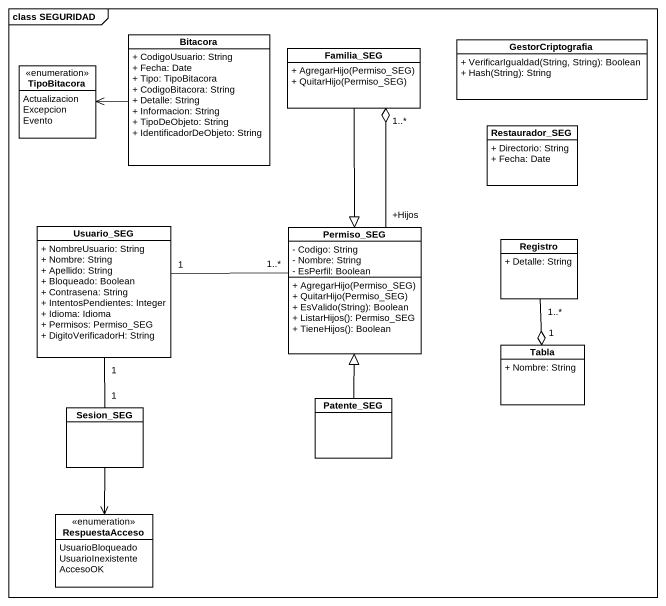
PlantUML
@startuml
mainframe class SEGURIDAD
hide circle
hide empty members
skinparam classAttributeIconSize 0
class Bitacora {
  + CodigoUsuario: String
  + Fecha: Date
  + Tipo: TipoBitacora
  + CodigoBitacora: String
  + Detalle: String
  + Informacion: String
  + TipoDeObjeto: String
  + IdentificadorDeObjeto: String
}
class GestorCriptografia {
  + VerificarIgualdad(String, String): Boolean
  + Hash(String): String
}
enum TipoBitacora {
  Actualizacion
  Excepcion
  Evento
}
class Familia_SEG {
  + AgregarHijo(Permiso_SEG)
  + QuitarHijo(Permiso_SEG)
}
class Restaurador_SEG {
  + Directorio: String
  + Fecha: Date
}
class Usuario_SEG {
  + NombreUsuario: String
  + Nombre: String
  + Apellido: String
  + Bloqueado: Boolean
  + Contrasena: String
  + IntentosPendientes: Integer
  + Idioma: Idioma
  + Permisos: Permiso_SEG
  + DigitoVerificadorH: String
}
class Permiso_SEG {
  - Codigo: String
  - Nombre: String
  - EsPerfil: Boolean
  + AgregarHijo(Permiso_SEG)
  + QuitarHijo(Permiso_SEG)
  + EsValido(String): Boolean
  + ListarHijos(): Permiso_SEG
  + TieneHijos(): Boolean
}
class Registro {
  + Detalle: String
}
class Tabla {
  + Nombre: String
}
class Sesion_SEG
class Patente_SEG
enum RespuestaAcceso {
  UsuarioBloqueado
  UsuarioInexistente
  AccesoOK
}
Bitacora -left-> TipoBitacora
Familia_SEG --|> Permiso_SEG
Usuario_SEG "1" -right- "1..*" Permiso_SEG
Permiso_SEG "+Hijos" -up-o "1..*" Familia_SEG
Registro "1..*" --o "1" Tabla
Sesion_SEG "1" -up- "1" Usuario_SEG
Sesion_SEG --> RespuestaAcceso
Patente_SEG -up-|> Permiso_SEG
@enduml
